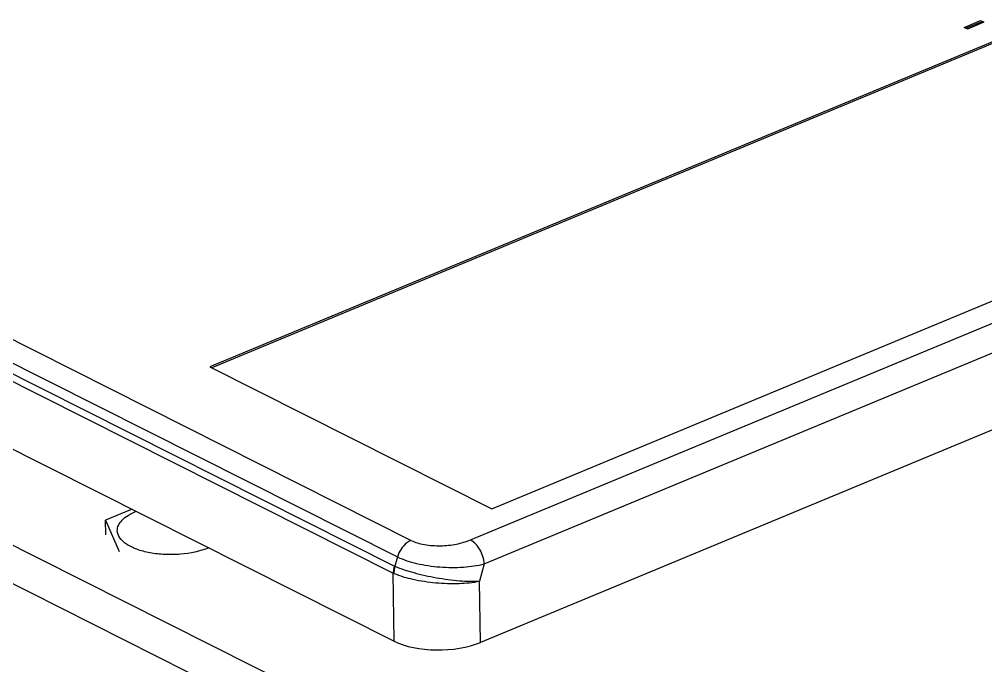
# Model space of a CAD drawing. Header units: millimetres. Extents: x -1493 to -686, y 1310 to 1867.
# Drawn here: x -790.02 to -761.63, y 1743.72 to 1762.72 of the extents above; entities that cross this region are included whole.
import ezdxf

# ---------------------------------------------------------------- set-up
doc = ezdxf.new("R2010")
doc.units = ezdxf.units.MM
doc.layers.get('0').update_dxf_attribs({"linetype": 'CONTINUOUS'})

msp = doc.modelspace()

# ---------------------------------------------------------------- linework, layer by layer
at = {"color": 7, "linetype": 'Continuous'}
for p, q in [((-843.64, 1778.98), (-779.036, 1746.442)), ((-843.606, 1779.185), (-779.002, 1746.647)), ((-852.474, 1778.618), (-771.7, 1737.937)), ((-852.923, 1777.712), (-772.307, 1737.111)), ((-843.758, 1777.051), (-779.004, 1744.438)), ((-815.491, 1766.03), (-778.507, 1747.403)), ((-815.897, 1765.542), (-778.913, 1746.915)), ((-755.066, 1764.702), (-784.425, 1752.507)), ((-755.065, 1764.648), (-784.366, 1752.478)), ((-776.766, 1747.415), (-744.72, 1760.726)), ((-776.134, 1748.332), (-746.775, 1760.526)), ((-776.36, 1746.711), (-744.315, 1760.021)), ((-743.945, 1757.914), (-776.468, 1744.405)), ((-784.425, 1752.507), (-776.134, 1748.332)), ((-786.706, 1748.317), (-787.489, 1747.992)), ((-787.479, 1747.565), (-787.489, 1747.992)), ((-787.489, 1747.992), (-787.087, 1747.071)), ((-778.913, 1746.915), (-778.987, 1746.641)), ((-776.36, 1746.711), (-776.497, 1746.203)), ((-779.004, 1744.438), (-779.036, 1746.442)), ((-776.468, 1744.405), (-776.497, 1746.203))]:
    msp.add_line(p, q, dxfattribs=at)
at = {"color": 40, "linetype": 'Continuous'}
for p, q in [((-762.255, 1762.478), (-761.775, 1762.678)), ((-762.207, 1762.455), (-761.728, 1762.654)), ((-761.681, 1762.63), (-762.16, 1762.431)), ((-761.775, 1762.678), (-761.681, 1762.63)), ((-762.16, 1762.431), (-762.255, 1762.478))]:
    msp.add_line(p, q, dxfattribs=at)
at = {"color": 7, "linetype": 'Continuous'}
msp.add_ellipse((-777.651, 1745.004), major_axis=(1.8, 0.04), ratio=0.456431, start_param=-2.432197, end_param=-0.86414, dxfattribs=at)
for points, knots in [([(-787.142, 1747.685), (-787.143, 1747.739), (-787.115, 1747.857), (-786.998, 1748.012), (-786.817, 1748.15), (-786.67, 1748.223), (-786.588, 1748.257)], [0, 0, 0, 0, 0.193234, 0.415824, 0.684069, 1, 1, 1, 1]), ([(-784.456, 1747.184), (-784.717, 1747.075), (-785.153, 1746.988), (-785.737, 1746.976), (-786.172, 1747.023), (-786.557, 1747.123), (-786.864, 1747.268), (-787.078, 1747.451), (-787.14, 1747.613), (-787.142, 1747.685)], [0, 0, 0, 0, 0.284239, 0.438487, 0.58771, 0.722761, 0.836726, 0.927122, 1, 1, 1, 1]), ([(-778.507, 1747.403), (-778.553, 1747.384), (-778.739, 1747.271), (-778.864, 1747.073), (-778.913, 1746.915)], [0, 0, 0, 0, 0.229458, 1, 1, 1, 1]), ([(-778.507, 1747.403), (-778.386, 1747.342), (-778.1, 1747.262), (-777.648, 1747.231), (-777.19, 1747.278), (-776.898, 1747.361), (-776.766, 1747.415)], [0, 0, 0, 0, 0.228046, 0.492936, 0.759488, 1, 1, 1, 1]), ([(-776.36, 1746.711), (-776.369, 1746.857), (-776.457, 1747.13), (-776.648, 1747.356), (-776.766, 1747.415)], [0, 0, 0, 0, 0.527461, 1, 1, 1, 1]), ([(-778.913, 1746.915), (-778.734, 1746.829), (-778.32, 1746.701), (-777.663, 1746.606), (-776.994, 1746.6), (-776.559, 1746.66), (-776.36, 1746.711)], [0, 0, 0, 0, 0.229407, 0.495985, 0.763616, 1, 1, 1, 1]), ([(-779.002, 1746.647), (-779.007, 1746.63), (-779.025, 1746.563), (-779.035, 1746.494), (-779.036, 1746.442)], [0, 0, 0, 0, 0.257595, 1, 1, 1, 1]), ([(-778.987, 1746.641), (-778.991, 1746.623), (-779.007, 1746.555), (-779.014, 1746.484), (-779.014, 1746.432)], [0, 0, 0, 0, 0.256604, 1, 1, 1, 1]), ([(-778.987, 1746.641), (-778.807, 1746.565), (-778.402, 1746.435), (-777.766, 1746.295), (-777.119, 1746.21), (-776.693, 1746.194), (-776.497, 1746.203)], [0, 0, 0, 0, 0.230744, 0.499326, 0.768048, 1, 1, 1, 1]), ([(-779.014, 1746.432), (-778.834, 1746.357), (-778.426, 1746.241), (-777.782, 1746.146), (-777.124, 1746.124), (-776.694, 1746.164), (-776.497, 1746.203)], [0, 0, 0, 0, 0.228512, 0.49491, 0.763785, 1, 1, 1, 1])]:
    msp.add_open_spline(points, degree=3, knots=knots, dxfattribs=at)
for points in [[(-779.002, 1746.647), (-778.997, 1746.645), (-778.992, 1746.643), (-778.987, 1746.641)], [(-779.036, 1746.442), (-779.029, 1746.439), (-779.021, 1746.435), (-779.014, 1746.433)]]:
    msp.add_open_spline(points, degree=3, dxfattribs=at)

doc.saveas('drawing.dxf')
